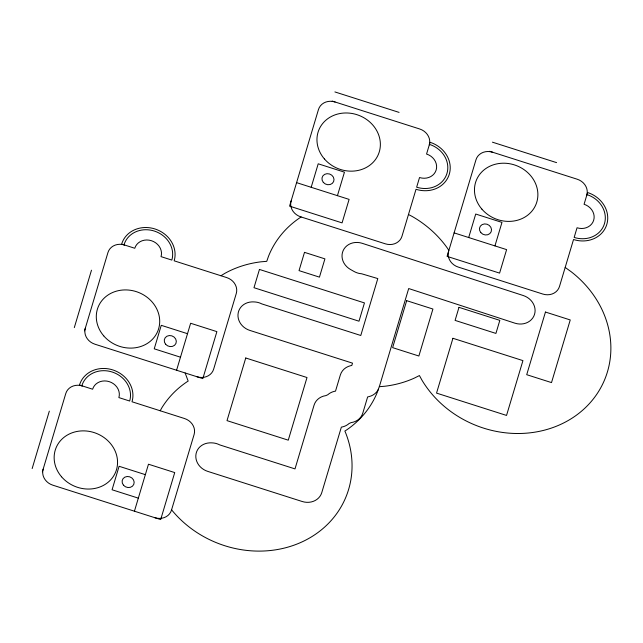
<?xml version="1.0" encoding="UTF-8"?>
<svg xmlns="http://www.w3.org/2000/svg" width="643" height="643" viewBox="0 0 643 643"><rect width="100%" height="100%" fill="white"/><g stroke="black" fill="none" stroke-linecap="round" stroke-linejoin="round"><path stroke-width="0.96" d="M32.15 468.57L49.326 411.142M74.307 327.617L91.483 270.197M42.358 471.825L65.779 393.516A13.784 12.249 21.6 0 1 82.417 385.961M84.514 330.872L107.936 252.57A13.784 12.249 21.6 0 1 124.573 245.007M134.427 511.193L148.477 464.214L174.727 472.581L160.678 519.568L52.75 485.152A13.784 12.249 21.6 0 1 43.137 469.213M176.584 370.247L190.633 323.26L216.884 331.635L202.834 378.614L94.907 344.198A13.784 12.249 21.6 0 1 85.294 328.268M311.18 187.298L318.205 163.804L344.455 172.171L337.43 195.665M379.33 386.692L408.691 288.538L514.85 323.156A16.236 14.427 21.6 0 0 534.526 314.387A16.236 14.427 21.6 0 0 523.346 295.563L362.154 243.287A16.236 14.427 21.6 0 0 343.129 250.641A16.236 14.427 21.6 0 0 350.483 269.473L354.044 271.475A16.236 14.427 21.6 0 0 361.591 273.765L377.803 278.58L360.779 335.485L261.838 303.914A16.236 14.427 21.6 0 0 254.218 301.929A26.202 23.285 21.6 0 0 251.694 301.913A16.236 14.427 21.6 0 0 237.99 314.515A16.236 14.427 21.6 0 0 249.83 330.406L352.509 363.15L351.809 365.465L350.644 365.682A16.236 14.427 21.6 0 0 340.34 374.998L335.509 391.145L334.344 391.362A16.236 14.427 21.6 0 0 327.801 394.738L325.864 395.614A16.236 14.427 21.6 0 0 314.049 405.211L295 468.9L219.745 444.9A16.236 14.427 21.6 0 0 212.061 442.874A26.202 23.285 21.6 0 0 209.538 442.866A16.236 14.427 21.6 0 0 195.834 455.469A16.236 14.427 21.6 0 0 207.673 471.359L302.186 501.5A16.236 14.427 21.6 0 0 321.781 492.594L341.361 427.113L342.526 426.896A16.236 14.427 21.6 0 0 349.069 423.52L351.006 422.644A16.236 14.427 21.6 0 0 362.821 413.047L367.651 396.9L368.817 396.675A16.236 14.427 21.6 0 0 378.028 389.971L378.357 389.296M468.691 237.524L475.716 214.039L501.966 222.406L494.941 245.899M160.187 410.764L161.988 407.558A102.631 91.202 21.6 0 1 187.217 381.669L188.166 381.09L185.144 372.988M301.157 216.98L300.201 217.559A102.631 91.202 21.6 0 0 268.525 256.236L266.749 261.339L261.066 261.805A102.631 91.202 21.6 0 0 224.809 273.379L220.935 275.743M334.907 91.933L399.078 112.396M492.417 142.167L556.589 162.631M332.174 101.064L419.678 128.978A13.784 12.249 21.6 0 1 429.291 144.908M489.685 151.298L577.197 179.212A13.784 12.249 21.6 0 1 586.81 195.142M296.592 182.644L349.101 199.386L342.068 222.88L289.567 206.138L318.454 109.559A13.784 12.249 21.6 0 1 335.091 101.996M454.103 232.879L506.612 249.621L499.587 273.114L447.078 256.372L475.965 159.794A13.784 12.249 21.6 0 1 492.602 152.23M187.515 333.701L161.256 325.326L154.232 348.819L180.482 357.195M145.358 474.655L119.1 466.279L112.075 489.773L138.325 498.14M408.482 214.505L412.123 216.418A102.631 91.202 21.6 0 1 447.231 247.917L448.862 250.4M565.189 267.432L571.281 271.82A102.631 91.202 21.6 0 1 576.45 415.169A102.631 91.202 21.6 0 1 422.138 380.471L419.421 375.552L414.486 378.036A102.631 91.202 21.6 0 1 384.948 386.226L379.266 386.7L377.489 391.796A102.631 91.202 21.6 0 1 345.805 430.48L344.857 431.059L345.323 432.088A102.631 91.202 21.6 0 1 301.503 542.145A102.631 91.202 21.6 0 1 172.308 510.703L171.593 509.778M81.838 385.776A25.117 22.32 21.6 0 1 112.155 372A25.117 22.32 21.6 0 1 129.669 401.031L118.883 397.591A13.784 12.249 21.6 0 0 109.27 381.653A13.784 12.249 21.6 0 0 92.624 389.216L79.499 385.028A27.569 24.498 21.6 0 1 112.782 369.91A27.569 24.498 21.6 0 1 132.008 401.771L184.509 418.521A13.784 12.249 21.6 0 1 194.122 434.451L171.48 510.148A13.784 12.249 21.6 0 1 154.842 517.703M123.995 244.822A25.117 22.32 21.6 0 1 154.312 231.046A25.117 22.32 21.6 0 1 171.826 260.077L161.039 256.637A13.784 12.249 21.6 0 0 151.427 240.707A13.784 12.249 21.6 0 0 134.781 248.262L121.656 244.083A27.569 24.498 21.6 0 1 154.939 228.956A27.569 24.498 21.6 0 1 174.165 260.825L226.666 277.567A13.784 12.249 21.6 0 1 236.278 293.497L213.637 369.195A13.784 12.249 21.6 0 1 196.999 376.758M429.452 144.386A25.117 22.32 21.6 0 1 446.965 173.417A25.117 22.32 21.6 0 1 416.648 187.193L419.533 177.532A13.784 12.249 21.6 0 0 436.171 169.977A13.784 12.249 21.6 0 0 426.558 154.039L430.071 142.296A27.569 24.498 21.6 0 1 449.304 174.165A27.569 24.498 21.6 0 1 416.021 189.283L401.971 236.262A13.784 12.249 21.6 0 1 385.334 243.826L300.739 216.844A13.784 12.249 21.6 0 1 291.126 200.913M586.963 194.62A25.117 22.32 21.6 0 1 604.476 223.651A25.117 22.32 21.6 0 1 574.159 237.428L577.044 227.767A13.784 12.249 21.6 0 0 593.69 220.211A13.784 12.249 21.6 0 0 584.077 204.273L587.589 192.53A27.569 24.498 21.6 0 1 606.815 224.391A27.569 24.498 21.6 0 1 573.532 239.517L559.482 286.497A13.784 12.249 21.6 0 1 542.845 294.06L458.25 267.078A13.784 12.249 21.6 0 1 448.637 251.148M259.45 269.441L253.985 287.71L358.995 321.203L364.46 302.925L259.45 269.441M245.747 357.99L227.011 420.635L288.265 440.174L307 377.529L245.747 357.99M304.501 252.353L299.035 270.623L319.45 277.141L324.916 258.864L304.501 252.353M406.673 300.667L392.624 347.646L418.874 356.021L432.924 309.034L406.673 300.667M458.989 307.346L455.091 320.399L495.922 333.42L499.828 320.367L458.989 307.346M452.929 338.29L436.541 393.106L506.539 415.434L522.936 360.619L452.929 338.29M545.449 312.048L526.713 374.692L551.509 382.593L570.245 319.949L545.449 312.048M123.464 485.184A6.125 5.441 21.6 0 0 133.784 484.388A6.125 5.441 21.6 0 0 127.145 476.503A6.125 5.441 21.6 0 0 123.464 485.184M61.567 476.809A32.166 28.581 21.6 0 0 115.644 472.083A32.166 28.581 21.6 0 0 80.335 430.995A32.166 28.581 21.6 0 0 61.567 476.809M165.621 344.238A6.125 5.441 21.6 0 0 175.941 343.434A6.125 5.441 21.6 0 0 169.302 335.55A6.125 5.441 21.6 0 0 165.621 344.238M103.724 335.863A32.166 28.581 21.6 0 0 157.8 331.129A32.166 28.581 21.6 0 0 122.492 290.041A32.166 28.581 21.6 0 0 103.724 335.863M323.308 182.371A6.125 5.441 21.6 0 0 333.629 181.575A6.125 5.441 21.6 0 0 326.99 173.69A6.125 5.441 21.6 0 0 323.308 182.371M324.385 158.917A32.166 28.581 21.6 0 0 378.462 154.183A32.166 28.581 21.6 0 0 343.153 113.096A32.166 28.581 21.6 0 0 324.385 158.917M480.819 232.605A6.125 5.441 21.6 0 0 491.139 231.81A6.125 5.441 21.6 0 0 484.5 223.925A6.125 5.441 21.6 0 0 480.819 232.605M481.896 209.152A32.166 28.581 21.6 0 0 535.973 204.418A32.166 28.581 21.6 0 0 500.664 163.33A32.166 28.581 21.6 0 0 481.896 209.152"/></g></svg>
